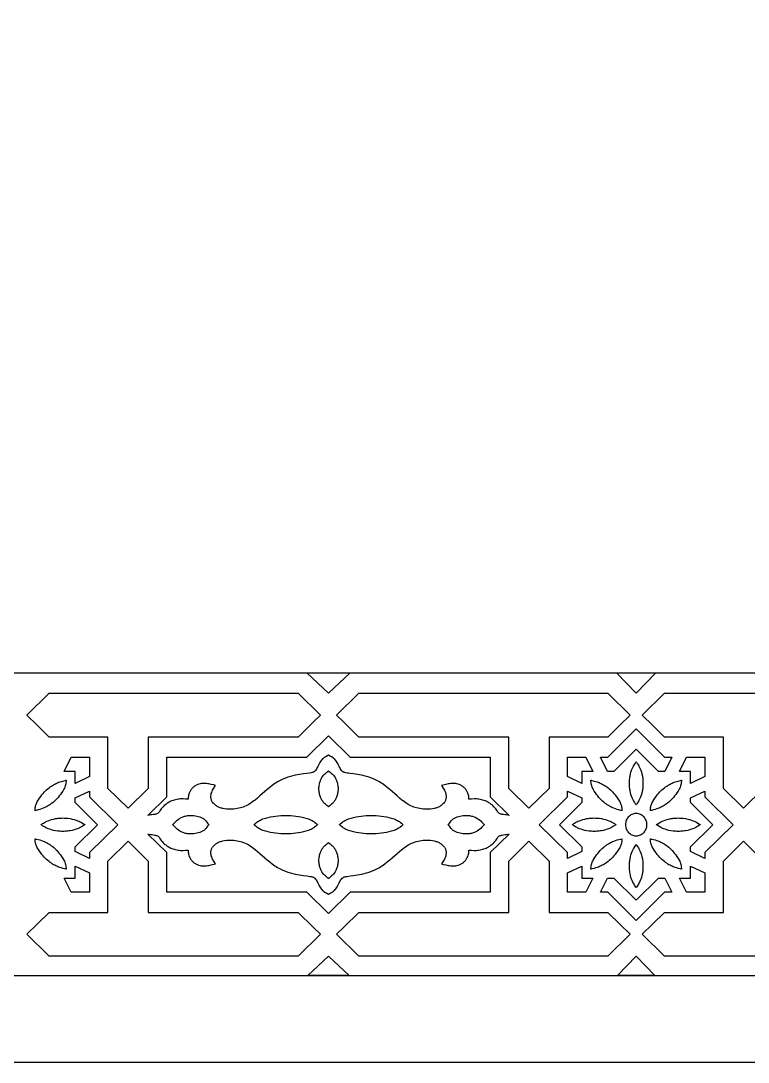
# Model space of a CAD drawing. Extents: x -350 to 350, y -610 to 610.
# Drawn here: x 0 to 167.8, y -610 to -369.9 of the extents above; entities that cross this region are included whole.
import ezdxf

# ---------------------------------------------------------------- set-up
doc = ezdxf.new("R2010")
doc.units = 0
for name, color, linetype in [('LAYER_1', 18, 'CONTINUOUS'), ('LAYER_10', 176, 'CONTINUOUS'), ('LAYER_2', 18, 'CONTINUOUS')]:
    doc.layers.add(name, color=color, linetype=linetype)

msp = doc.modelspace()

# ---------------------------------------------------------------- linework, layer by layer
at = {"layer": 'LAYER_1'}
msp.add_lwpolyline([(-350, -610), (350, -610), (350, 610), (-350, 610)], close=True, dxfattribs=at)
at = {"layer": 'LAYER_10'}
for points in [[(-325, 590), (-325, -590), (325, -590), (325, 590)], [(255, 520.25), (-255, 520.25), (-255, -520.25), (255, -520.25)]]:
    msp.add_lwpolyline(points, close=True, dxfattribs=at)
at = {"layer": 'LAYER_2'}
for points in [[(70.97, -524.91), (70.97, -524.91), (70.97, -524.91), (65.96, -520.25), (75.98, -520.25)], [(141.94, -524.89), (137.4, -520.25), (146.48, -520.25)], [(69.14, -529.97), (67.45, -531.62), (63.99, -535.03), (29.38, -535.03), (29.38, -546.87), (24.74, -551.42), (20.1, -546.87), (20.1, -535.03), (6.51, -535.03), (3.76, -532.32), (1.36, -529.97), (6.51, -524.91), (63.99, -524.91)], [(140.58, -529.97), (138.18, -532.32), (135.43, -535.03), (121.84, -535.03), (121.84, -546.87), (117.2, -551.42), (112.56, -546.87), (112.56, -535.03), (77.95, -535.03), (74.49, -531.62), (72.8, -529.97), (77.95, -524.91), (135.43, -524.91)], [(211.08, -529.97), (209.39, -531.62), (205.93, -535.03), (171.32, -535.03), (171.32, -546.87), (166.68, -551.42), (162.04, -546.87), (162.04, -535.03), (148.45, -535.03), (145.7, -532.32), (143.3, -529.97), (148.45, -524.91), (205.93, -524.91)], [(75.98, -539.69), (108.29, -539.69), (108.29, -548.8), (112.66, -553.1), (112.35, -553.03), (112.02, -552.99), (111.69, -552.96), (111.36, -552.92), (111.04, -552.86), (110.89, -552.83), (110.73, -552.78), (110.58, -552.73), (110.44, -552.66), (110.29, -552.59), (110.16, -552.5), (110.12, -552.45), (110.06, -552.36), (109.86, -552.04), (109.72, -551.83), (109.55, -551.6), (109.35, -551.35), (109.11, -551.09), (108.84, -550.83), (108.68, -550.7), (108.52, -550.57), (108.35, -550.44), (108.16, -550.31), (107.97, -550.19), (107.76, -550.07), (107.55, -549.95), (107.32, -549.84), (107.08, -549.74), (106.82, -549.65), (106.56, -549.56), (106.28, -549.49), (105.98, -549.42), (105.68, -549.36), (105.39, -549.33), (105.11, -549.31), (104.82, -549.31), (104.53, -549.31), (103.95, -549.34), (103.66, -549.35), (103.37, -549.35), (103.37, -549.2), (103.33, -548.89), (103.3, -548.68), (103.25, -548.45), (103.18, -548.2), (103.09, -547.94), (102.97, -547.67), (102.82, -547.39), (102.73, -547.26), (102.64, -547.12), (102.53, -546.99), (102.42, -546.85), (102.29, -546.73), (102.15, -546.6), (102.01, -546.48), (101.85, -546.37), (101.68, -546.26), (101.5, -546.15), (101.3, -546.06), (101.09, -545.97), (100.85, -545.89), (100.6, -545.83), (100.36, -545.78), (100.1, -545.75), (99.85, -545.74), (99.59, -545.74), (99.34, -545.75), (99.08, -545.78), (98.82, -545.81), (98.56, -545.85), (98.04, -545.95), (97.03, -546.2), (97.22, -546.47), (97.45, -546.84), (97.58, -547.05), (97.7, -547.29), (97.81, -547.53), (97.92, -547.8), (98, -548.07), (98.06, -548.35), (98.08, -548.49), (98.1, -548.63), (98.1, -548.78), (98.1, -548.93), (98.09, -549.07), (98.06, -549.22), (98.03, -549.36), (97.99, -549.51), (97.93, -549.65), (97.86, -549.8), (97.78, -549.94), (97.69, -550.08), (97.56, -550.24), (97.43, -550.39), (97.29, -550.53), (97.14, -550.67), (96.99, -550.79), (96.83, -550.9), (96.66, -551.01), (96.49, -551.1), (96.31, -551.19), (96.12, -551.27), (95.94, -551.34), (95.74, -551.4), (95.55, -551.46), (95.35, -551.51), (94.94, -551.59), (94.52, -551.64), (94.1, -551.67), (93.67, -551.68), (93.25, -551.67), (92.83, -551.64), (92.42, -551.59), (92.02, -551.53), (91.63, -551.46), (91.29, -551.38), (90.95, -551.29), (90.63, -551.17), (90.31, -551.04), (89.99, -550.9), (89.68, -550.74), (89.38, -550.57), (89.07, -550.38), (88.78, -550.19), (88.48, -549.98), (88.19, -549.77), (87.91, -549.55), (87.34, -549.09), (86.78, -548.6), (85.66, -547.61), (85.1, -547.12), (84.53, -546.65), (83.95, -546.19), (83.66, -545.97), (83.36, -545.77), (83.06, -545.57), (82.76, -545.38), (82.44, -545.2), (82.13, -545.04), (81.82, -544.89), (81.51, -544.75), (80.9, -544.5), (80.32, -544.29), (79.75, -544.11), (79.19, -543.96), (78.66, -543.83), (78.15, -543.73), (77.67, -543.65), (76.77, -543.52), (75.96, -543.42), (75.61, -543.38), (75.28, -543.33), (74.97, -543.28), (74.71, -543.22), (74.6, -543.18), (74.49, -543.14), (74.39, -543.08), (74.3, -543.02), (74.21, -542.95), (74.13, -542.88), (73.97, -542.71), (73.83, -542.51), (73.69, -542.3), (73.57, -542.08), (73.45, -541.84), (73.21, -541.36), (73.09, -541.12), (72.97, -540.89), (72.84, -540.66), (72.69, -540.45), (72.54, -540.26), (72.36, -540.09), (72.2, -539.96), (72.03, -539.84), (71.68, -539.63), (71.33, -539.43), (70.97, -539.22), (70.61, -539.43), (70.26, -539.63), (70.08, -539.73), (69.91, -539.84), (69.74, -539.96), (69.58, -540.09), (69.4, -540.26), (69.25, -540.45), (69.1, -540.66), (68.97, -540.89), (68.73, -541.36), (68.49, -541.84), (68.37, -542.08), (68.25, -542.3), (68.11, -542.51), (67.97, -542.71), (67.81, -542.88), (67.73, -542.95), (67.64, -543.02), (67.55, -543.08), (67.45, -543.14), (67.34, -543.18), (67.23, -543.22), (66.97, -543.28), (66.66, -543.33), (65.98, -543.42), (65.17, -543.52), (64.74, -543.58), (64.27, -543.65), (63.79, -543.73), (63.28, -543.83), (62.75, -543.96), (62.19, -544.11), (61.62, -544.29), (61.04, -544.5), (60.43, -544.75), (60.12, -544.89), (59.81, -545.04), (59.5, -545.2), (59.18, -545.38), (58.88, -545.57), (58.58, -545.77), (58.28, -545.97), (57.99, -546.19), (57.41, -546.65), (56.84, -547.12), (56.28, -547.61), (55.16, -548.6), (54.6, -549.09), (54.03, -549.55), (53.75, -549.77), (53.46, -549.98), (53.16, -550.19), (52.87, -550.38), (52.56, -550.57), (52.26, -550.74), (51.95, -550.9), (51.63, -551.04), (51.31, -551.17), (50.99, -551.29), (50.65, -551.38), (50.31, -551.46), (49.93, -551.53), (49.52, -551.59), (49.11, -551.64), (48.69, -551.67), (48.27, -551.68), (47.84, -551.67), (47.42, -551.64), (47, -551.59), (46.59, -551.51), (46.39, -551.46), (46.2, -551.4), (46, -551.34), (45.82, -551.27), (45.63, -551.19), (45.45, -551.1), (45.28, -551.01), (45.11, -550.9), (44.95, -550.79), (44.8, -550.67), (44.65, -550.53), (44.51, -550.39), (44.38, -550.24), (44.25, -550.08), (44.16, -549.94), (44.08, -549.8), (44.01, -549.65), (43.95, -549.51), (43.91, -549.36), (43.88, -549.22), (43.85, -549.07), (43.84, -548.93), (43.84, -548.78), (43.84, -548.63), (43.88, -548.35), (43.94, -548.07), (44.02, -547.8), (44.13, -547.53), (44.24, -547.29), (44.36, -547.05), (44.49, -546.84), (44.72, -546.47), (44.91, -546.2), (44.41, -546.07), (43.9, -545.95), (43.38, -545.85), (43.12, -545.81), (42.86, -545.78), (42.6, -545.75), (42.35, -545.74), (42.09, -545.74), (41.84, -545.75), (41.58, -545.78), (41.34, -545.83), (41.09, -545.89), (40.85, -545.97), (40.64, -546.06), (40.44, -546.15), (40.26, -546.26), (40.09, -546.37), (39.93, -546.48), (39.79, -546.6), (39.65, -546.73), (39.52, -546.85), (39.41, -546.99), (39.3, -547.12), (39.21, -547.26), (39.12, -547.39), (38.97, -547.67), (38.85, -547.94), (38.76, -548.2), (38.69, -548.45), (38.64, -548.68), (38.61, -548.89), (38.57, -549.2), (38.57, -549.35), (37.99, -549.34), (37.41, -549.31), (37.12, -549.31), (36.84, -549.31), (36.55, -549.33), (36.26, -549.36), (35.96, -549.42), (35.66, -549.49), (35.39, -549.56), (35.12, -549.65), (34.86, -549.74), (34.62, -549.84), (34.39, -549.95), (34.18, -550.07), (33.97, -550.19), (33.78, -550.31), (33.59, -550.44), (33.42, -550.57), (33.1, -550.83), (32.83, -551.09), (32.59, -551.35), (32.39, -551.6), (32.22, -551.83), (32.08, -552.04), (31.88, -552.36), (31.82, -552.45), (31.78, -552.5), (31.65, -552.59), (31.5, -552.66), (31.36, -552.73), (31.21, -552.78), (31.05, -552.83), (30.9, -552.86), (30.58, -552.92), (30.25, -552.96), (29.92, -552.99), (29.59, -553.03), (29.28, -553.1), (33.65, -548.8), (33.65, -539.69), (65.96, -539.69), (70.97, -534.77)], [(148.49, -539.69), (150.13, -539.69), (148.55, -542.94), (147.12, -542.94), (141.94, -537.86), (141.94, -537.86), (141.94, -537.86), (141.94, -537.86), (141.94, -537.86), (136.76, -542.94), (135.33, -542.94), (133.74, -539.69), (135.39, -539.69), (141.94, -533.14)], [(15.83, -544.16), (12.51, -545.71), (12.51, -542.94), (9.99, -542.94), (11.58, -539.69), (15.83, -539.69)], [(131.95, -542.94), (129.43, -542.94), (129.43, -545.71), (126.11, -544.16), (126.11, -539.69), (130.36, -539.69)], [(157.76, -544.16), (154.45, -545.71), (154.45, -542.94), (151.93, -542.94), (153.52, -539.69), (157.76, -539.69)], [(141.95, -540.72), (141.97, -540.77), (142.02, -540.85), (142.19, -541.1), (142.31, -541.28), (142.44, -541.49), (142.58, -541.74), (142.73, -542.02), (142.87, -542.35), (143.01, -542.7), (143.14, -543.1), (143.26, -543.54), (143.36, -544.02), (143.4, -544.27), (143.44, -544.53), (143.47, -544.81), (143.49, -545.1), (143.5, -545.39), (143.5, -545.7), (143.5, -546), (143.49, -546.3), (143.47, -546.59), (143.44, -546.86), (143.4, -547.13), (143.36, -547.38), (143.26, -547.86), (143.14, -548.29), (143.01, -548.69), (142.87, -549.05), (142.73, -549.37), (142.58, -549.66), (142.44, -549.9), (142.19, -550.29), (142.02, -550.55), (141.97, -550.63), (141.95, -550.68), (141.95, -550.68), (141.94, -550.67), (141.93, -550.68), (141.93, -550.68), (141.91, -550.63), (141.86, -550.55), (141.68, -550.29), (141.57, -550.12), (141.44, -549.9), (141.3, -549.66), (141.15, -549.37), (141.01, -549.05), (140.87, -548.69), (140.73, -548.29), (140.62, -547.86), (140.52, -547.38), (140.48, -547.13), (140.44, -546.86), (140.41, -546.59), (140.39, -546.3), (140.38, -546), (140.37, -545.7), (140.38, -545.39), (140.39, -545.1), (140.41, -544.81), (140.44, -544.53), (140.48, -544.27), (140.52, -544.02), (140.62, -543.54), (140.73, -543.1), (140.87, -542.7), (141.01, -542.35), (141.15, -542.02), (141.3, -541.74), (141.44, -541.49), (141.68, -541.1), (141.86, -540.85), (141.91, -540.77), (141.93, -540.72), (141.93, -540.72), (141.94, -540.73), (141.95, -540.72)], [(10.45, -544.97), (10.45, -544.97), (10.45, -544.97), (10.43, -545.24), (10.39, -545.51), (10.35, -545.79), (10.3, -546.05), (10.23, -546.32), (10.14, -546.57), (10.04, -546.82), (9.92, -547.06), (9.67, -547.48), (9.41, -547.89), (9.14, -548.26), (8.87, -548.62), (8.6, -548.94), (8.33, -549.25), (8.05, -549.53), (7.77, -549.79), (7.5, -550.04), (7.23, -550.26), (6.95, -550.46), (6.69, -550.65), (6.42, -550.81), (6.16, -550.97), (5.91, -551.11), (5.66, -551.23), (5.42, -551.34), (5.19, -551.44), (4.75, -551.6), (4.36, -551.72), (4.02, -551.82), (3.51, -551.94), (3.35, -551.98), (3.31, -552), (3.28, -552.01), (3.28, -552.01), (3.28, -552), (3.29, -551.96), (3.29, -551.84), (3.29, -551.65), (3.31, -551.39), (3.36, -551.09), (3.4, -550.92), (3.45, -550.74), (3.51, -550.55), (3.59, -550.35), (3.69, -550.14), (3.8, -549.93), (4.06, -549.5), (4.32, -549.1), (4.59, -548.72), (4.85, -548.37), (5.13, -548.04), (5.4, -547.73), (5.68, -547.45), (5.95, -547.19), (6.23, -546.95), (6.5, -546.73), (6.77, -546.52), (7.04, -546.34), (7.3, -546.17), (7.56, -546.02), (7.82, -545.88), (8.06, -545.76), (8.3, -545.65), (8.54, -545.55), (8.97, -545.38), (9.36, -545.26), (9.71, -545.17), (10.22, -545.05), (10.37, -545.01), (10.42, -544.99), (10.45, -544.97)], [(71, -542.84), (71.03, -542.88), (71.1, -542.94), (71.34, -543.13), (71.51, -543.26), (71.69, -543.42), (71.89, -543.61), (72.09, -543.84), (72.29, -544.09), (72.49, -544.38), (72.58, -544.54), (72.67, -544.71), (72.75, -544.89), (72.83, -545.08), (72.91, -545.28), (72.97, -545.48), (73.03, -545.7), (73.08, -545.93), (73.12, -546.18), (73.15, -546.43), (73.17, -546.69), (73.17, -546.97), (73.17, -547.25), (73.15, -547.51), (73.12, -547.76), (73.08, -548.01), (73.03, -548.24), (72.97, -548.46), (72.91, -548.67), (72.83, -548.86), (72.75, -549.05), (72.67, -549.23), (72.58, -549.4), (72.49, -549.56), (72.29, -549.85), (72.09, -550.11), (71.89, -550.33), (71.69, -550.52), (71.34, -550.81), (71.1, -551), (71.03, -551.06), (71.01, -551.08), (71, -551.1), (71, -551.1), (71, -551.1), (71, -551.1), (70.97, -551.08), (70.94, -551.1), (70.94, -551.1), (70.94, -551.1), (70.94, -551.1), (70.91, -551.06), (70.84, -551), (70.6, -550.81), (70.43, -550.68), (70.25, -550.52), (70.05, -550.33), (69.85, -550.11), (69.65, -549.85), (69.45, -549.56), (69.36, -549.4), (69.27, -549.23), (69.19, -549.05), (69.11, -548.86), (69.03, -548.67), (68.97, -548.46), (68.91, -548.24), (68.86, -548.01), (68.82, -547.76), (68.79, -547.51), (68.77, -547.25), (68.77, -546.97), (68.77, -546.69), (68.79, -546.43), (68.82, -546.18), (68.86, -545.93), (68.91, -545.7), (68.97, -545.48), (69.03, -545.28), (69.11, -545.08), (69.19, -544.89), (69.27, -544.71), (69.36, -544.54), (69.45, -544.38), (69.65, -544.09), (69.85, -543.84), (70.05, -543.61), (70.25, -543.42), (70.6, -543.13), (70.84, -542.94), (70.91, -542.88), (70.93, -542.86), (70.94, -542.84), (70.94, -542.84), (70.94, -542.84), (70.97, -542.86), (71, -542.84), (71, -542.84)], [(131.49, -544.97), (131.52, -544.99), (131.57, -545.01), (131.72, -545.05), (132.23, -545.17), (132.58, -545.26), (132.97, -545.38), (133.4, -545.55), (133.64, -545.65), (133.88, -545.76), (134.12, -545.88), (134.38, -546.02), (134.64, -546.17), (134.9, -546.34), (135.17, -546.52), (135.44, -546.73), (135.71, -546.95), (135.99, -547.19), (136.26, -547.45), (136.54, -547.73), (136.81, -548.04), (137.09, -548.37), (137.35, -548.72), (137.62, -549.1), (137.88, -549.5), (138.14, -549.93), (138.25, -550.14), (138.35, -550.35), (138.43, -550.55), (138.49, -550.74), (138.54, -550.92), (138.58, -551.09), (138.63, -551.39), (138.65, -551.65), (138.65, -551.84), (138.65, -551.96), (138.66, -552), (138.66, -552.01), (138.66, -552.01), (138.63, -552), (138.59, -551.98), (138.43, -551.94), (137.92, -551.82), (137.58, -551.72), (137.19, -551.6), (136.75, -551.44), (136.52, -551.34), (136.28, -551.23), (136.03, -551.11), (135.78, -550.97), (135.52, -550.81), (135.25, -550.65), (134.99, -550.46), (134.71, -550.26), (134.44, -550.04), (134.17, -549.79), (133.89, -549.53), (133.62, -549.25), (133.34, -548.94), (133.07, -548.62), (132.8, -548.26), (132.53, -547.89), (132.27, -547.48), (132.02, -547.06), (131.9, -546.82), (131.8, -546.57), (131.71, -546.32), (131.64, -546.05), (131.59, -545.79), (131.55, -545.51), (131.51, -545.24), (131.49, -544.97), (131.49, -544.97), (131.49, -544.97)], [(152.39, -544.97), (152.39, -544.97), (152.39, -544.97), (152.36, -545.24), (152.33, -545.51), (152.29, -545.79), (152.23, -546.05), (152.17, -546.32), (152.08, -546.57), (151.98, -546.82), (151.86, -547.06), (151.6, -547.48), (151.34, -547.89), (151.08, -548.26), (150.81, -548.62), (150.54, -548.94), (150.26, -549.25), (149.99, -549.53), (149.71, -549.79), (149.44, -550.04), (149.16, -550.26), (148.89, -550.46), (148.62, -550.65), (148.36, -550.81), (148.1, -550.97), (147.85, -551.11), (147.6, -551.23), (147.36, -551.34), (147.13, -551.44), (146.69, -551.6), (146.3, -551.72), (145.96, -551.82), (145.45, -551.94), (145.29, -551.98), (145.24, -552), (145.22, -552.01), (145.21, -552.01), (145.22, -552), (145.23, -551.96), (145.23, -551.84), (145.23, -551.65), (145.25, -551.39), (145.3, -551.09), (145.34, -550.92), (145.39, -550.74), (145.45, -550.55), (145.53, -550.35), (145.63, -550.14), (145.74, -549.93), (146, -549.5), (146.26, -549.1), (146.52, -548.72), (146.79, -548.37), (147.06, -548.04), (147.34, -547.73), (147.61, -547.45), (147.89, -547.19), (148.16, -546.95), (148.44, -546.73), (148.71, -546.52), (148.98, -546.34), (149.24, -546.17), (149.5, -546.02), (149.75, -545.88), (150, -545.76), (150.24, -545.65), (150.47, -545.55), (150.91, -545.38), (151.3, -545.26), (151.65, -545.17), (152.16, -545.05), (152.31, -545.01), (152.36, -544.99), (152.39, -544.97)], [(15.83, -548.8), (22.38, -555.24), (22.38, -555.24), (22.38, -555.24), (15.83, -561.68), (15.83, -563), (12.51, -561.45), (12.51, -560.34), (17.7, -555.24), (17.7, -555.24), (17.7, -555.24), (12.51, -550.15), (12.51, -549.03), (15.83, -547.48)], [(129.43, -549.03), (129.43, -550.15), (124.24, -555.24), (124.24, -555.24), (124.24, -555.24), (129.43, -560.34), (129.43, -561.45), (126.11, -563), (126.11, -561.68), (119.56, -555.24), (119.56, -555.24), (119.56, -555.24), (126.11, -548.8), (126.11, -547.48)], [(157.76, -548.8), (164.32, -555.24), (164.32, -555.24), (164.32, -555.24), (157.76, -561.68), (157.76, -563), (154.45, -561.45), (154.45, -560.34), (159.64, -555.24), (159.63, -555.24), (159.64, -555.24), (154.45, -550.15), (154.45, -549.03), (157.76, -547.48)], [(9.71, -553.69), (10.02, -553.7), (10.31, -553.71), (10.6, -553.73), (10.88, -553.76), (11.4, -553.83), (11.88, -553.93), (12.33, -554.05), (12.73, -554.18), (13.1, -554.32), (13.43, -554.46), (13.72, -554.61), (13.98, -554.75), (14.38, -554.99), (14.65, -555.17), (14.73, -555.22), (14.78, -555.24), (14.78, -555.24), (14.78, -555.24), (14.78, -555.24), (14.78, -555.25), (14.73, -555.26), (14.65, -555.31), (14.38, -555.49), (14.2, -555.6), (13.98, -555.73), (13.72, -555.87), (13.43, -556.02), (13.1, -556.16), (12.73, -556.3), (12.33, -556.43), (11.88, -556.55), (11.4, -556.65), (11.14, -556.69), (10.88, -556.72), (10.6, -556.75), (10.31, -556.77), (10.02, -556.78), (9.71, -556.79), (9.4, -556.78), (9.1, -556.77), (8.82, -556.75), (8.54, -556.72), (8.02, -556.65), (7.53, -556.55), (7.09, -556.43), (6.68, -556.3), (6.32, -556.16), (5.99, -556.02), (5.7, -555.87), (5.44, -555.73), (5.03, -555.49), (4.77, -555.31), (4.69, -555.26), (4.64, -555.25), (4.64, -555.24), (4.64, -555.24), (4.64, -555.24), (4.64, -555.24), (4.64, -555.24), (4.64, -555.24), (4.69, -555.22), (4.77, -555.17), (5.03, -554.99), (5.22, -554.88), (5.44, -554.75), (5.7, -554.61), (5.99, -554.46), (6.32, -554.32), (6.68, -554.18), (7.09, -554.05), (7.53, -553.93), (8.02, -553.83), (8.27, -553.79), (8.54, -553.76), (8.82, -553.73), (9.1, -553.71), (9.4, -553.7)], [(39.25, -553.11), (39.59, -553.12), (39.93, -553.15), (40.26, -553.2), (40.6, -553.27), (40.93, -553.35), (41.26, -553.46), (41.58, -553.58), (41.9, -553.71), (42.07, -553.8), (42.22, -553.9), (42.36, -554.01), (42.48, -554.13), (42.6, -554.25), (42.7, -554.38), (42.88, -554.63), (43.04, -554.86), (43.18, -555.06), (43.25, -555.13), (43.31, -555.19), (43.38, -555.22), (43.45, -555.24), (43.45, -555.24), (43.45, -555.24), (43.45, -555.24), (43.45, -555.24), (43.45, -555.24), (43.45, -555.25), (43.38, -555.26), (43.31, -555.29), (43.25, -555.35), (43.18, -555.43), (43.04, -555.62), (42.88, -555.85), (42.7, -556.1), (42.6, -556.23), (42.48, -556.36), (42.36, -556.47), (42.22, -556.59), (42.07, -556.69), (41.9, -556.77), (41.58, -556.91), (41.26, -557.02), (40.93, -557.13), (40.6, -557.21), (40.26, -557.28), (39.93, -557.33), (39.59, -557.36), (39.25, -557.37), (38.98, -557.37), (38.72, -557.35), (38.47, -557.32), (38.23, -557.28), (38, -557.24), (37.78, -557.18), (37.57, -557.11), (37.37, -557.04), (37.18, -556.96), (37, -556.88), (36.67, -556.7), (36.37, -556.51), (36.1, -556.31), (35.87, -556.11), (35.67, -555.92), (35.35, -555.58), (35.15, -555.34), (35.09, -555.27), (35.04, -555.25), (35.04, -555.24), (35.05, -555.24), (35.04, -555.24), (35.04, -555.24), (35.09, -555.21), (35.15, -555.14), (35.35, -554.9), (35.5, -554.74), (35.67, -554.56), (35.87, -554.37), (36.1, -554.17), (36.37, -553.97), (36.67, -553.78), (36.83, -553.69), (37, -553.6), (37.18, -553.52), (37.37, -553.44), (37.57, -553.37), (37.78, -553.3), (38, -553.25), (38.23, -553.2), (38.47, -553.16), (38.72, -553.13), (38.98, -553.11)], [(56.48, -553.71), (57.04, -553.57), (57.62, -553.45), (58.19, -553.35), (58.77, -553.26), (59.35, -553.2), (59.94, -553.15), (60.52, -553.13), (61.11, -553.12), (61.7, -553.13), (62.28, -553.15), (62.87, -553.2), (63.45, -553.26), (64.03, -553.35), (64.6, -553.45), (65.18, -553.57), (65.74, -553.71), (66.08, -553.81), (66.39, -553.92), (66.68, -554.03), (66.94, -554.16), (67.18, -554.28), (67.4, -554.41), (67.59, -554.54), (67.76, -554.66), (68.05, -554.88), (68.25, -555.07), (68.39, -555.19), (68.43, -555.22), (68.46, -555.24), (68.45, -555.24), (68.46, -555.24), (68.45, -555.24), (68.46, -555.24), (68.45, -555.24), (68.46, -555.25), (68.43, -555.26), (68.39, -555.29), (68.25, -555.41), (68.05, -555.6), (67.76, -555.82), (67.59, -555.95), (67.4, -556.07), (67.18, -556.2), (66.94, -556.32), (66.68, -556.45), (66.39, -556.56), (66.08, -556.67), (65.74, -556.77), (65.18, -556.91), (64.6, -557.03), (64.03, -557.13), (63.45, -557.22), (62.87, -557.28), (62.28, -557.33), (61.7, -557.36), (61.11, -557.36), (60.52, -557.36), (59.94, -557.33), (59.35, -557.28), (58.77, -557.22), (58.19, -557.13), (57.62, -557.03), (57.04, -556.91), (56.48, -556.77), (56.14, -556.67), (55.83, -556.56), (55.54, -556.45), (55.28, -556.32), (55.04, -556.2), (54.82, -556.07), (54.63, -555.95), (54.46, -555.82), (54.17, -555.6), (53.97, -555.41), (53.83, -555.29), (53.79, -555.26), (53.77, -555.25), (53.77, -555.24), (53.77, -555.24), (53.77, -555.24), (53.77, -555.24), (53.77, -555.24), (53.77, -555.24), (53.79, -555.22), (53.83, -555.19), (53.97, -555.07), (54.17, -554.88), (54.46, -554.66), (54.63, -554.54), (54.82, -554.41), (55.04, -554.28), (55.28, -554.16), (55.54, -554.03), (55.83, -553.92), (56.14, -553.81)], [(76.2, -553.71), (76.76, -553.57), (77.34, -553.45), (77.91, -553.35), (78.49, -553.26), (79.07, -553.2), (79.66, -553.15), (80.24, -553.13), (80.83, -553.12), (81.42, -553.13), (82, -553.15), (82.59, -553.2), (83.17, -553.26), (83.75, -553.35), (84.32, -553.45), (84.9, -553.57), (85.46, -553.71), (85.8, -553.81), (86.11, -553.92), (86.4, -554.03), (86.66, -554.16), (86.9, -554.28), (87.12, -554.41), (87.31, -554.54), (87.48, -554.66), (87.77, -554.88), (87.97, -555.07), (88.11, -555.19), (88.15, -555.22), (88.17, -555.24), (88.17, -555.24), (88.17, -555.24), (88.17, -555.24), (88.17, -555.24), (88.17, -555.24), (88.17, -555.25), (88.15, -555.26), (88.11, -555.29), (87.97, -555.41), (87.77, -555.6), (87.48, -555.82), (87.31, -555.95), (87.12, -556.07), (86.9, -556.2), (86.66, -556.32), (86.4, -556.45), (86.11, -556.56), (85.8, -556.67), (85.46, -556.77), (84.9, -556.91), (84.32, -557.03), (83.75, -557.13), (83.17, -557.22), (82.59, -557.28), (82, -557.33), (81.42, -557.36), (80.83, -557.36), (80.24, -557.36), (79.66, -557.33), (79.07, -557.28), (78.49, -557.22), (77.91, -557.13), (77.34, -557.03), (76.76, -556.91), (76.2, -556.77), (75.86, -556.67), (75.55, -556.56), (75.26, -556.45), (75, -556.32), (74.76, -556.2), (74.54, -556.07), (74.35, -555.95), (74.18, -555.82), (73.89, -555.6), (73.69, -555.41), (73.55, -555.29), (73.51, -555.26), (73.48, -555.25), (73.49, -555.24), (73.48, -555.24), (73.49, -555.24), (73.48, -555.24), (73.49, -555.24), (73.48, -555.24), (73.51, -555.22), (73.55, -555.19), (73.69, -555.07), (73.89, -554.88), (74.18, -554.66), (74.35, -554.54), (74.54, -554.41), (74.76, -554.28), (75, -554.16), (75.26, -554.03), (75.55, -553.92), (75.86, -553.81)], [(102.69, -553.11), (102.96, -553.11), (103.22, -553.13), (103.47, -553.16), (103.71, -553.2), (103.94, -553.25), (104.16, -553.3), (104.37, -553.37), (104.57, -553.44), (104.76, -553.52), (104.94, -553.6), (105.27, -553.78), (105.57, -553.97), (105.84, -554.17), (106.07, -554.37), (106.27, -554.56), (106.59, -554.9), (106.79, -555.14), (106.85, -555.21), (106.9, -555.24), (106.9, -555.24), (106.89, -555.24), (106.9, -555.24), (106.9, -555.25), (106.85, -555.27), (106.79, -555.34), (106.59, -555.58), (106.44, -555.74), (106.27, -555.92), (106.07, -556.11), (105.84, -556.31), (105.57, -556.51), (105.27, -556.7), (105.11, -556.79), (104.94, -556.88), (104.76, -556.96), (104.57, -557.04), (104.37, -557.11), (104.16, -557.18), (103.94, -557.24), (103.71, -557.28), (103.47, -557.32), (103.22, -557.35), (102.96, -557.37), (102.69, -557.37), (102.35, -557.36), (102.01, -557.33), (101.68, -557.28), (101.34, -557.21), (101.01, -557.13), (100.68, -557.02), (100.36, -556.91), (100.04, -556.77), (99.87, -556.69), (99.72, -556.59), (99.58, -556.47), (99.46, -556.36), (99.34, -556.23), (99.24, -556.1), (99.06, -555.85), (98.9, -555.62), (98.76, -555.43), (98.69, -555.35), (98.63, -555.29), (98.56, -555.26), (98.49, -555.25), (98.49, -555.24), (98.49, -555.24), (98.49, -555.24), (98.49, -555.24), (98.49, -555.24), (98.49, -555.24), (98.56, -555.22), (98.63, -555.19), (98.69, -555.13), (98.76, -555.06), (98.9, -554.86), (99.06, -554.63), (99.24, -554.38), (99.34, -554.25), (99.46, -554.13), (99.58, -554.01), (99.72, -553.9), (99.87, -553.8), (100.04, -553.71), (100.36, -553.58), (100.68, -553.46), (101.01, -553.35), (101.34, -553.27), (101.68, -553.2), (102.01, -553.15), (102.35, -553.12)], [(132.23, -553.69), (132.54, -553.7), (132.84, -553.71), (133.12, -553.73), (133.4, -553.76), (133.92, -553.83), (134.41, -553.93), (134.85, -554.05), (135.26, -554.18), (135.62, -554.32), (135.95, -554.46), (136.24, -554.61), (136.5, -554.75), (136.91, -554.99), (137.17, -555.17), (137.25, -555.22), (137.3, -555.24), (137.3, -555.24), (137.3, -555.24), (137.3, -555.24), (137.3, -555.24), (137.3, -555.24), (137.3, -555.25), (137.25, -555.26), (137.17, -555.31), (136.91, -555.49), (136.72, -555.6), (136.5, -555.73), (136.24, -555.87), (135.95, -556.02), (135.62, -556.16), (135.26, -556.3), (134.85, -556.43), (134.41, -556.55), (133.92, -556.65), (133.67, -556.69), (133.4, -556.72), (133.12, -556.75), (132.84, -556.77), (132.54, -556.78), (132.23, -556.79), (131.92, -556.78), (131.63, -556.77), (131.34, -556.75), (131.06, -556.72), (130.54, -556.65), (130.06, -556.55), (129.61, -556.43), (129.21, -556.3), (128.84, -556.16), (128.51, -556.02), (128.22, -555.87), (127.96, -555.73), (127.56, -555.49), (127.29, -555.31), (127.21, -555.26), (127.16, -555.25), (127.16, -555.24), (127.16, -555.24), (127.16, -555.24), (127.16, -555.24), (127.21, -555.22), (127.29, -555.17), (127.56, -554.99), (127.74, -554.88), (127.96, -554.75), (128.22, -554.61), (128.51, -554.46), (128.84, -554.32), (129.21, -554.18), (129.61, -554.05), (130.06, -553.93), (130.54, -553.83), (130.8, -553.79), (131.06, -553.76), (131.34, -553.73), (131.63, -553.71), (131.92, -553.7)], [(141.94, -552.6), (142.18, -552.62), (142.42, -552.66), (142.65, -552.73), (142.87, -552.82), (143.08, -552.93), (143.28, -553.06), (143.46, -553.21), (143.63, -553.38), (143.78, -553.56), (143.92, -553.76), (144.04, -553.98), (144.14, -554.21), (144.22, -554.44), (144.28, -554.69), (144.31, -554.95), (144.32, -555.22), (144.32, -555.24), (144.32, -555.26), (144.31, -555.53), (144.28, -555.79), (144.22, -556.04), (144.14, -556.28), (144.04, -556.5), (143.92, -556.72), (143.78, -556.92), (143.63, -557.1), (143.46, -557.27), (143.28, -557.42), (143.08, -557.55), (142.87, -557.67), (142.65, -557.75), (142.42, -557.82), (142.18, -557.86), (141.94, -557.88), (141.69, -557.86), (141.46, -557.82), (141.23, -557.75), (141.01, -557.67), (140.8, -557.55), (140.6, -557.42), (140.42, -557.27), (140.25, -557.1), (140.1, -556.92), (139.96, -556.72), (139.84, -556.5), (139.74, -556.28), (139.66, -556.04), (139.6, -555.79), (139.57, -555.53), (139.55, -555.26), (139.55, -555.24), (139.55, -555.22), (139.57, -554.95), (139.6, -554.69), (139.66, -554.44), (139.74, -554.21), (139.84, -553.98), (139.96, -553.76), (140.1, -553.56), (140.25, -553.38), (140.42, -553.21), (140.6, -553.06), (140.8, -552.93), (141.01, -552.82), (141.23, -552.73), (141.46, -552.66), (141.69, -552.62)], [(151.65, -553.69), (151.95, -553.7), (152.25, -553.71), (152.54, -553.73), (152.81, -553.76), (153.34, -553.83), (153.82, -553.93), (154.26, -554.05), (154.67, -554.18), (155.04, -554.32), (155.37, -554.46), (155.66, -554.61), (155.91, -554.75), (156.32, -554.99), (156.59, -555.17), (156.67, -555.22), (156.72, -555.24), (156.72, -555.24), (156.72, -555.24), (156.72, -555.24), (156.72, -555.25), (156.67, -555.26), (156.59, -555.31), (156.32, -555.49), (156.14, -555.6), (155.91, -555.73), (155.66, -555.87), (155.37, -556.02), (155.04, -556.16), (154.67, -556.3), (154.26, -556.43), (153.82, -556.55), (153.34, -556.65), (153.08, -556.69), (152.81, -556.72), (152.54, -556.75), (152.25, -556.77), (151.95, -556.78), (151.65, -556.79), (151.34, -556.78), (151.04, -556.77), (150.75, -556.75), (150.48, -556.72), (149.95, -556.65), (149.47, -556.55), (149.03, -556.43), (148.62, -556.3), (148.26, -556.16), (147.93, -556.02), (147.63, -555.87), (147.38, -555.73), (146.97, -555.49), (146.71, -555.31), (146.62, -555.26), (146.57, -555.25), (146.58, -555.24), (146.57, -555.24), (146.58, -555.24), (146.57, -555.24), (146.58, -555.24), (146.57, -555.24), (146.62, -555.22), (146.71, -555.17), (146.97, -554.99), (147.16, -554.88), (147.38, -554.75), (147.63, -554.61), (147.93, -554.46), (148.26, -554.32), (148.62, -554.18), (149.03, -554.05), (149.47, -553.93), (149.95, -553.83), (150.21, -553.79), (150.48, -553.76), (150.75, -553.73), (151.04, -553.71), (151.34, -553.7)], [(29.38, -563.62), (29.38, -575.46), (63.99, -575.46), (67.45, -578.86), (69.14, -580.52), (63.99, -585.58), (6.51, -585.58), (1.36, -580.52), (3.76, -578.16), (6.51, -575.46), (20.1, -575.46), (20.1, -563.62), (24.74, -559.06)], [(3.28, -558.47), (3.31, -558.49), (3.35, -558.51), (3.51, -558.55), (4.02, -558.67), (4.36, -558.76), (4.75, -558.88), (5.19, -559.04), (5.42, -559.14), (5.66, -559.25), (5.91, -559.38), (6.16, -559.51), (6.42, -559.67), (6.69, -559.84), (6.95, -560.02), (7.23, -560.22), (7.5, -560.45), (7.77, -560.69), (8.05, -560.95), (8.33, -561.23), (8.6, -561.54), (8.87, -561.87), (9.14, -562.22), (9.41, -562.59), (9.67, -563), (9.92, -563.43), (10.04, -563.66), (10.14, -563.91), (10.23, -564.16), (10.3, -564.43), (10.35, -564.7), (10.39, -564.97), (10.43, -565.24), (10.45, -565.51), (10.45, -565.51), (10.45, -565.51), (10.45, -565.51), (10.42, -565.49), (10.37, -565.47), (10.22, -565.43), (9.71, -565.31), (9.36, -565.22), (8.97, -565.1), (8.54, -564.93), (8.3, -564.84), (8.06, -564.73), (7.82, -564.6), (7.56, -564.46), (7.3, -564.31), (7.04, -564.14), (6.77, -563.96), (6.5, -563.75), (6.23, -563.53), (5.95, -563.29), (5.68, -563.03), (5.4, -562.75), (5.13, -562.44), (4.85, -562.11), (4.59, -561.76), (4.32, -561.38), (4.06, -560.98), (3.8, -560.55), (3.69, -560.34), (3.59, -560.13), (3.51, -559.93), (3.45, -559.74), (3.4, -559.56), (3.36, -559.39), (3.31, -559.09), (3.29, -558.84), (3.29, -558.64), (3.29, -558.52), (3.28, -558.49), (3.28, -558.47)], [(108.29, -561.68), (108.29, -570.79), (75.98, -570.79), (70.97, -575.72), (65.96, -570.79), (33.65, -570.79), (33.65, -561.68), (29.28, -557.39), (29.59, -557.45), (29.92, -557.49), (30.25, -557.53), (30.58, -557.56), (30.9, -557.62), (31.05, -557.65), (31.21, -557.7), (31.36, -557.75), (31.5, -557.82), (31.65, -557.89), (31.78, -557.98), (31.82, -558.03), (31.88, -558.13), (32.08, -558.44), (32.22, -558.65), (32.39, -558.88), (32.59, -559.13), (32.83, -559.39), (33.1, -559.65), (33.26, -559.79), (33.42, -559.92), (33.59, -560.05), (33.78, -560.17), (33.97, -560.3), (34.18, -560.41), (34.39, -560.53), (34.62, -560.64), (34.86, -560.74), (35.12, -560.83), (35.39, -560.92), (35.66, -561), (35.96, -561.06), (36.26, -561.12), (36.55, -561.15), (36.84, -561.17), (37.12, -561.18), (37.41, -561.17), (37.99, -561.15), (38.28, -561.14), (38.57, -561.13), (38.57, -561.28), (38.61, -561.6), (38.64, -561.8), (38.69, -562.03), (38.76, -562.28), (38.85, -562.54), (38.97, -562.81), (39.12, -563.09), (39.21, -563.23), (39.3, -563.36), (39.41, -563.5), (39.52, -563.63), (39.65, -563.76), (39.79, -563.88), (39.93, -564), (40.09, -564.12), (40.26, -564.22), (40.44, -564.33), (40.64, -564.42), (40.85, -564.51), (41.09, -564.59), (41.34, -564.65), (41.58, -564.7), (41.84, -564.73), (42.09, -564.74), (42.35, -564.74), (42.6, -564.73), (42.86, -564.71), (43.12, -564.67), (43.38, -564.63), (43.9, -564.53), (44.91, -564.28), (44.72, -564.01), (44.49, -563.64), (44.36, -563.43), (44.24, -563.19), (44.13, -562.95), (44.02, -562.69), (43.94, -562.41), (43.88, -562.13), (43.86, -561.99), (43.84, -561.85), (43.84, -561.7), (43.84, -561.56), (43.85, -561.41), (43.88, -561.26), (43.91, -561.12), (43.95, -560.97), (44.01, -560.83), (44.08, -560.68), (44.16, -560.54), (44.25, -560.4), (44.38, -560.24), (44.51, -560.09), (44.65, -559.95), (44.8, -559.82), (44.95, -559.69), (45.11, -559.58), (45.28, -559.48), (45.45, -559.38), (45.63, -559.29), (45.82, -559.21), (46, -559.14), (46.2, -559.08), (46.39, -559.02), (46.59, -558.97), (47, -558.89), (47.42, -558.84), (47.84, -558.81), (48.27, -558.8), (48.69, -558.81), (49.11, -558.84), (49.52, -558.89), (49.93, -558.95), (50.31, -559.02), (50.65, -559.1), (50.99, -559.19), (51.31, -559.31), (51.63, -559.44), (51.95, -559.58), (52.26, -559.74), (52.56, -559.91), (52.87, -560.1), (53.16, -560.29), (53.46, -560.5), (53.75, -560.71), (54.03, -560.93), (54.6, -561.4), (55.16, -561.88), (56.28, -562.87), (56.84, -563.36), (57.41, -563.84), (57.99, -564.29), (58.28, -564.51), (58.58, -564.72), (58.88, -564.91), (59.18, -565.1), (59.5, -565.28), (59.81, -565.44), (60.12, -565.59), (60.43, -565.73), (61.04, -565.98), (61.62, -566.19), (62.19, -566.37), (62.75, -566.52), (63.28, -566.65), (63.79, -566.75), (64.27, -566.84), (65.17, -566.96), (65.98, -567.06), (66.33, -567.1), (66.66, -567.15), (66.97, -567.2), (67.23, -567.27), (67.34, -567.3), (67.45, -567.35), (67.55, -567.4), (67.64, -567.46), (67.73, -567.53), (67.81, -567.6), (67.97, -567.78), (68.11, -567.97), (68.25, -568.18), (68.37, -568.4), (68.49, -568.64), (68.73, -569.12), (68.85, -569.36), (68.97, -569.6), (69.1, -569.82), (69.25, -570.03), (69.4, -570.22), (69.58, -570.39), (69.74, -570.52), (69.91, -570.64), (70.26, -570.85), (70.61, -571.05), (70.97, -571.26), (71.33, -571.05), (71.68, -570.85), (71.86, -570.75), (72.03, -570.64), (72.2, -570.52), (72.36, -570.39), (72.54, -570.22), (72.69, -570.03), (72.84, -569.82), (72.97, -569.6), (73.21, -569.12), (73.45, -568.64), (73.57, -568.4), (73.69, -568.18), (73.83, -567.97), (73.97, -567.78), (74.13, -567.6), (74.21, -567.53), (74.3, -567.46), (74.39, -567.4), (74.49, -567.35), (74.6, -567.3), (74.71, -567.27), (74.97, -567.2), (75.28, -567.15), (75.96, -567.06), (76.77, -566.96), (77.2, -566.9), (77.67, -566.84), (78.15, -566.75), (78.66, -566.65), (79.19, -566.52), (79.75, -566.37), (80.32, -566.19), (80.9, -565.98), (81.51, -565.73), (81.82, -565.59), (82.13, -565.44), (82.44, -565.28), (82.76, -565.1), (83.06, -564.91), (83.36, -564.72), (83.66, -564.51), (83.95, -564.29), (84.53, -563.84), (85.1, -563.36), (85.66, -562.87), (86.78, -561.88), (87.34, -561.4), (87.91, -560.93), (88.19, -560.71), (88.48, -560.5), (88.78, -560.29), (89.07, -560.1), (89.38, -559.91), (89.68, -559.74), (89.99, -559.58), (90.31, -559.44), (90.63, -559.31), (90.95, -559.19), (91.29, -559.1), (91.63, -559.02), (92.02, -558.95), (92.42, -558.89), (92.83, -558.84), (93.25, -558.81), (93.67, -558.8), (94.1, -558.81), (94.52, -558.84), (94.94, -558.89), (95.35, -558.97), (95.55, -559.02), (95.74, -559.08), (95.94, -559.14), (96.12, -559.21), (96.31, -559.29), (96.49, -559.38), (96.66, -559.48), (96.83, -559.58), (96.99, -559.69), (97.14, -559.82), (97.29, -559.95), (97.43, -560.09), (97.56, -560.24), (97.69, -560.4), (97.78, -560.54), (97.86, -560.68), (97.93, -560.83), (97.99, -560.97), (98.03, -561.12), (98.06, -561.26), (98.09, -561.41), (98.1, -561.56), (98.1, -561.7), (98.1, -561.85), (98.06, -562.13), (98, -562.41), (97.92, -562.69), (97.81, -562.95), (97.7, -563.19), (97.58, -563.43), (97.45, -563.64), (97.22, -564.01), (97.03, -564.28), (97.53, -564.41), (98.04, -564.53), (98.56, -564.63), (98.82, -564.67), (99.08, -564.71), (99.34, -564.73), (99.59, -564.74), (99.85, -564.74), (100.1, -564.73), (100.36, -564.7), (100.6, -564.65), (100.85, -564.59), (101.09, -564.51), (101.3, -564.42), (101.5, -564.33), (101.68, -564.22), (101.85, -564.12), (102.01, -564), (102.15, -563.88), (102.29, -563.76), (102.42, -563.63), (102.53, -563.5), (102.64, -563.36), (102.73, -563.23), (102.82, -563.09), (102.97, -562.81), (103.09, -562.54), (103.18, -562.28), (103.25, -562.03), (103.3, -561.8), (103.33, -561.6), (103.37, -561.28), (103.37, -561.13), (103.95, -561.15), (104.53, -561.17), (104.82, -561.18), (105.11, -561.17), (105.39, -561.15), (105.68, -561.12), (105.98, -561.06), (106.28, -561), (106.56, -560.92), (106.82, -560.83), (107.08, -560.74), (107.32, -560.64), (107.55, -560.53), (107.76, -560.41), (107.97, -560.3), (108.16, -560.17), (108.35, -560.05), (108.52, -559.92), (108.84, -559.65), (109.11, -559.39), (109.35, -559.13), (109.55, -558.88), (109.72, -558.65), (109.86, -558.44), (110.06, -558.13), (110.12, -558.03), (110.16, -557.98), (110.29, -557.89), (110.44, -557.82), (110.58, -557.75), (110.73, -557.7), (110.89, -557.65), (111.04, -557.62), (111.36, -557.56), (111.69, -557.53), (112.02, -557.49), (112.35, -557.45), (112.66, -557.39)], [(71, -559.38), (71.03, -559.42), (71.1, -559.48), (71.34, -559.67), (71.51, -559.8), (71.69, -559.96), (71.89, -560.15), (72.09, -560.38), (72.29, -560.63), (72.49, -560.92), (72.58, -561.08), (72.67, -561.25), (72.75, -561.43), (72.83, -561.62), (72.91, -561.82), (72.97, -562.02), (73.03, -562.24), (73.08, -562.47), (73.12, -562.72), (73.15, -562.97), (73.17, -563.23), (73.17, -563.51), (73.17, -563.79), (73.15, -564.05), (73.12, -564.31), (73.08, -564.55), (73.03, -564.78), (72.97, -565), (72.91, -565.21), (72.83, -565.4), (72.75, -565.59), (72.67, -565.77), (72.58, -565.94), (72.49, -566.1), (72.29, -566.39), (72.09, -566.65), (71.89, -566.87), (71.69, -567.06), (71.34, -567.35), (71.1, -567.54), (71.03, -567.6), (71.01, -567.62), (71, -567.64), (71, -567.64), (71, -567.64), (70.97, -567.62), (70.94, -567.64), (70.94, -567.64), (70.94, -567.64), (70.91, -567.6), (70.84, -567.54), (70.6, -567.35), (70.43, -567.22), (70.25, -567.06), (70.05, -566.87), (69.85, -566.65), (69.65, -566.39), (69.45, -566.1), (69.36, -565.94), (69.27, -565.77), (69.19, -565.59), (69.11, -565.4), (69.03, -565.21), (68.97, -565), (68.91, -564.78), (68.86, -564.55), (68.82, -564.31), (68.79, -564.05), (68.77, -563.79), (68.77, -563.51), (68.77, -563.23), (68.79, -562.97), (68.82, -562.72), (68.86, -562.47), (68.91, -562.24), (68.97, -562.02), (69.03, -561.82), (69.11, -561.62), (69.19, -561.43), (69.27, -561.25), (69.36, -561.08), (69.45, -560.92), (69.65, -560.63), (69.85, -560.38), (70.05, -560.15), (70.25, -559.96), (70.6, -559.67), (70.84, -559.48), (70.91, -559.42), (70.93, -559.4), (70.94, -559.38), (70.94, -559.38), (70.94, -559.38), (70.94, -559.38), (70.97, -559.4), (71, -559.38), (71, -559.38), (71, -559.38)], [(121.84, -563.62), (121.84, -575.46), (135.43, -575.46), (138.18, -578.16), (140.58, -580.52), (135.43, -585.58), (77.95, -585.58), (72.8, -580.52), (74.49, -578.86), (77.95, -575.46), (112.56, -575.46), (112.56, -563.62), (117.2, -559.06)], [(138.66, -558.47), (138.66, -558.49), (138.65, -558.52), (138.65, -558.64), (138.65, -558.84), (138.63, -559.09), (138.58, -559.39), (138.54, -559.56), (138.49, -559.74), (138.43, -559.93), (138.35, -560.13), (138.25, -560.34), (138.14, -560.55), (137.88, -560.98), (137.62, -561.38), (137.35, -561.76), (137.09, -562.11), (136.81, -562.44), (136.54, -562.75), (136.26, -563.03), (135.99, -563.29), (135.71, -563.53), (135.44, -563.75), (135.17, -563.96), (134.9, -564.14), (134.64, -564.31), (134.38, -564.46), (134.12, -564.6), (133.88, -564.73), (133.64, -564.84), (133.4, -564.93), (132.97, -565.1), (132.58, -565.22), (132.23, -565.31), (131.72, -565.43), (131.57, -565.47), (131.52, -565.49), (131.49, -565.51), (131.49, -565.51), (131.49, -565.51), (131.49, -565.51), (131.51, -565.24), (131.55, -564.97), (131.59, -564.7), (131.64, -564.43), (131.71, -564.16), (131.8, -563.91), (131.9, -563.66), (132.02, -563.43), (132.27, -563), (132.53, -562.59), (132.8, -562.22), (133.07, -561.87), (133.34, -561.54), (133.62, -561.23), (133.89, -560.95), (134.17, -560.69), (134.44, -560.45), (134.71, -560.22), (134.99, -560.02), (135.25, -559.84), (135.52, -559.67), (135.78, -559.51), (136.03, -559.38), (136.28, -559.25), (136.52, -559.14), (136.75, -559.04), (137.19, -558.88), (137.58, -558.76), (137.92, -558.67), (138.43, -558.55), (138.59, -558.51), (138.63, -558.49), (138.66, -558.47)], [(171.32, -563.62), (171.32, -575.46), (205.93, -575.46), (209.39, -578.86), (211.08, -580.52), (205.93, -585.58), (148.45, -585.58), (143.3, -580.52), (145.7, -578.16), (148.45, -575.46), (162.04, -575.46), (162.04, -563.62), (166.68, -559.06)], [(145.22, -558.47), (145.24, -558.49), (145.29, -558.51), (145.45, -558.55), (145.96, -558.67), (146.3, -558.76), (146.69, -558.88), (147.13, -559.04), (147.36, -559.14), (147.6, -559.25), (147.85, -559.38), (148.1, -559.51), (148.36, -559.67), (148.62, -559.84), (148.89, -560.02), (149.16, -560.22), (149.44, -560.45), (149.71, -560.69), (149.99, -560.95), (150.26, -561.23), (150.54, -561.54), (150.81, -561.87), (151.08, -562.22), (151.34, -562.59), (151.6, -563), (151.86, -563.43), (151.98, -563.66), (152.08, -563.91), (152.17, -564.16), (152.23, -564.43), (152.29, -564.7), (152.33, -564.97), (152.36, -565.24), (152.39, -565.51), (152.39, -565.51), (152.39, -565.51), (152.39, -565.51), (152.36, -565.49), (152.31, -565.47), (152.16, -565.43), (151.65, -565.31), (151.3, -565.22), (150.91, -565.1), (150.47, -564.93), (150.24, -564.84), (150, -564.73), (149.75, -564.6), (149.5, -564.46), (149.24, -564.31), (148.98, -564.14), (148.71, -563.96), (148.44, -563.75), (148.16, -563.53), (147.89, -563.29), (147.61, -563.03), (147.34, -562.75), (147.06, -562.44), (146.79, -562.11), (146.52, -561.76), (146.26, -561.38), (146, -560.98), (145.74, -560.55), (145.63, -560.34), (145.53, -560.13), (145.45, -559.93), (145.39, -559.74), (145.34, -559.56), (145.3, -559.39), (145.25, -559.09), (145.23, -558.84), (145.23, -558.64), (145.23, -558.52), (145.22, -558.49), (145.21, -558.47)], [(141.95, -559.8), (141.97, -559.85), (142.02, -559.93), (142.19, -560.19), (142.31, -560.37), (142.44, -560.58), (142.58, -560.83), (142.73, -561.11), (142.87, -561.43), (143.01, -561.79), (143.14, -562.19), (143.26, -562.62), (143.36, -563.1), (143.4, -563.36), (143.44, -563.62), (143.47, -563.9), (143.49, -564.18), (143.5, -564.48), (143.5, -564.78), (143.5, -565.09), (143.49, -565.39), (143.47, -565.67), (143.44, -565.95), (143.4, -566.21), (143.36, -566.46), (143.26, -566.94), (143.14, -567.38), (143.01, -567.78), (142.87, -568.14), (142.73, -568.46), (142.58, -568.74), (142.44, -568.99), (142.19, -569.38), (142.02, -569.64), (141.97, -569.71), (141.95, -569.76), (141.95, -569.76), (141.94, -569.76), (141.93, -569.76), (141.93, -569.76), (141.91, -569.71), (141.86, -569.64), (141.68, -569.38), (141.57, -569.2), (141.44, -568.99), (141.3, -568.74), (141.15, -568.46), (141.01, -568.14), (140.87, -567.78), (140.73, -567.38), (140.62, -566.94), (140.52, -566.46), (140.48, -566.21), (140.44, -565.95), (140.41, -565.67), (140.39, -565.39), (140.38, -565.09), (140.37, -564.78), (140.38, -564.48), (140.39, -564.18), (140.41, -563.9), (140.44, -563.62), (140.48, -563.36), (140.52, -563.1), (140.62, -562.62), (140.73, -562.19), (140.87, -561.79), (141.01, -561.43), (141.15, -561.11), (141.3, -560.83), (141.44, -560.58), (141.68, -560.19), (141.86, -559.93), (141.91, -559.85), (141.93, -559.8), (141.93, -559.8), (141.94, -559.81), (141.95, -559.8)], [(15.83, -566.32), (15.83, -570.79), (11.58, -570.79), (9.99, -567.54), (12.51, -567.54), (12.51, -564.77)], [(129.43, -567.54), (131.95, -567.54), (130.36, -570.79), (126.11, -570.79), (126.11, -566.32), (129.43, -564.77)], [(157.76, -566.32), (157.76, -570.79), (153.52, -570.79), (151.93, -567.54), (154.45, -567.54), (154.45, -564.77)], [(150.13, -570.79), (148.49, -570.79), (141.94, -577.34), (135.39, -570.79), (133.74, -570.79), (135.33, -567.54), (136.76, -567.54), (141.94, -572.62), (141.94, -572.62), (141.94, -572.62), (141.94, -572.62), (141.94, -572.62), (147.12, -567.54), (148.55, -567.54)], [(70.97, -585.58), (75.73, -590), (66.21, -590), (70.97, -585.58), (70.97, -585.58)], [(146.25, -590), (137.63, -590), (141.94, -585.59)]]:
    msp.add_lwpolyline(points, close=True, dxfattribs=at)

doc.saveas('drawing.dxf')
